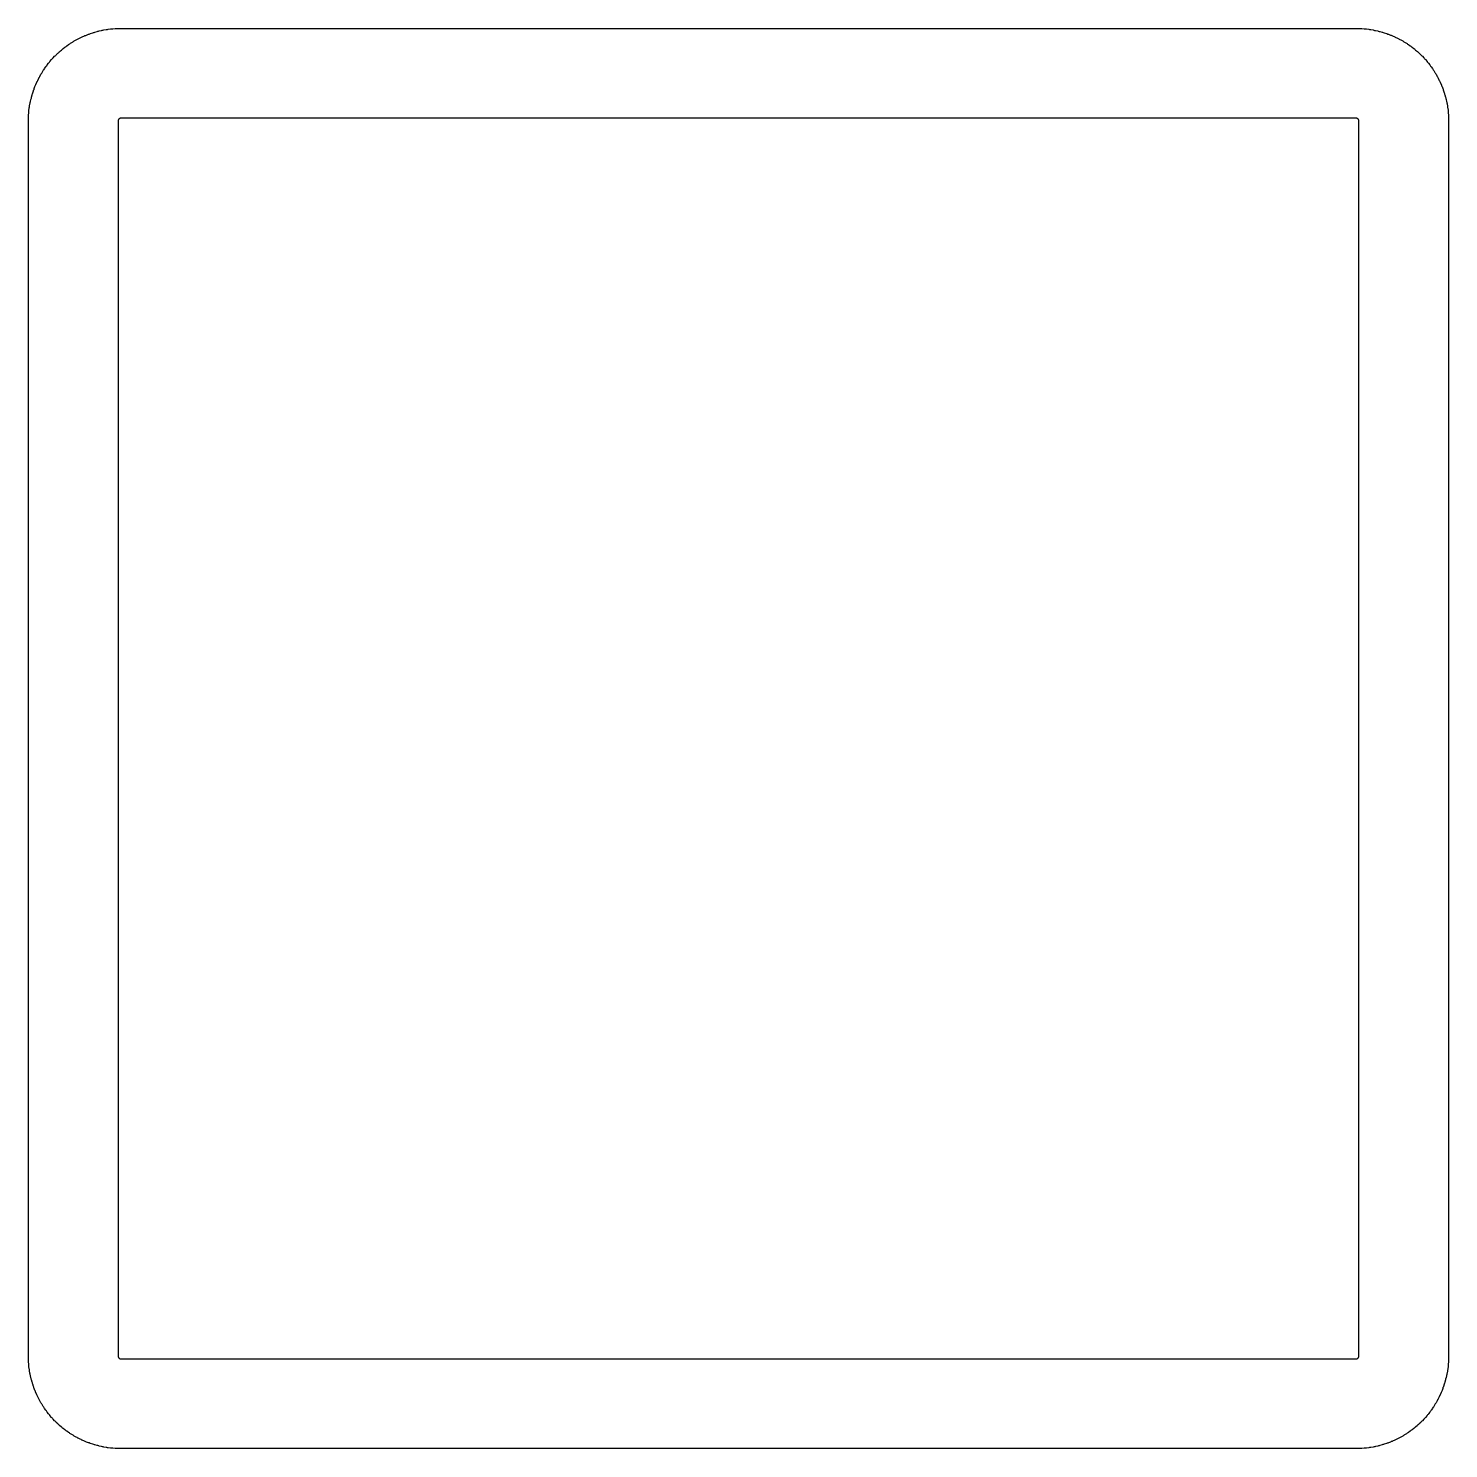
# Model space of a CAD drawing. Extents: x 19 to 282, y -150 to -67.
# Drawn here: x 119.25 to 134.2, y -103 to -88.05 of the extents above; entities that cross this region are included whole.
import ezdxf

# ---------------------------------------------------------------- set-up
doc = ezdxf.new("R2010")
doc.units = 0
doc.layers.add('BLACK', color=7, linetype='CONTINUOUS')

msp = doc.modelspace()

# ---------------------------------------------------------------- linework, layer by layer
at = {"layer": 'BLACK', "linetype": 'CONTINUOUS'}
for p, q in [((119.757, -88.1727), (119.762, -88.1699)), ((119.762, -88.1699), (119.77, -88.1668)), ((119.77, -88.1668), (119.777, -88.1618)), ((119.777, -88.1618), (119.799, -88.1508)), ((119.799, -88.1508), (119.804, -88.1483)), ((119.804, -88.1483), (119.813, -88.1456)), ((119.813, -88.1456), (119.82, -88.141)), ((119.82, -88.141), (119.842, -88.1311)), ((119.842, -88.1311), (119.848, -88.1288)), ((119.848, -88.1288), (119.856, -88.1265)), ((119.856, -88.1265), (119.864, -88.1223)), ((119.864, -88.1223), (119.886, -88.1135)), ((119.886, -88.1135), (119.892, -88.1115)), ((119.892, -88.1115), (119.9, -88.1096)), ((119.9, -88.1096), (119.908, -88.1057)), ((119.908, -88.1057), (119.931, -88.0981)), ((119.931, -88.0981), (119.937, -88.0963)), ((119.937, -88.0963), (119.945, -88.0949)), ((119.945, -88.0949), (119.953, -88.0914)), ((119.953, -88.0914), (119.977, -88.0848)), ((119.977, -88.0848), (119.982, -88.0833)), ((119.982, -88.0833), (119.991, -88.0823)), ((119.991, -88.0823), (119.999, -88.0792)), ((119.999, -88.0792), (120.023, -88.0738)), ((120.023, -88.0738), (120.029, -88.0726)), ((120.029, -88.0726), (120.037, -88.072)), ((120.037, -88.072), (120.046, -88.0693)), ((120.046, -88.0693), (120.07, -88.0651)), ((120.07, -88.0651), (120.076, -88.0641)), ((120.076, -88.0641), (120.084, -88.0639)), ((120.084, -88.0639), (120.093, -88.0616)), ((120.093, -88.0616), (120.117, -88.0586)), ((120.117, -88.0586), (120.123, -88.0579)), ((120.123, -88.0579), (120.132, -88.0582)), ((120.132, -88.0582), (120.141, -88.0563)), ((120.141, -88.0563), (120.165, -88.0545)), ((120.165, -88.0545), (120.171, -88.0541)), ((120.171, -88.0541), (120.18, -88.0548)), ((120.18, -88.0548), (120.188, -88.0533)), ((120.188, -88.0533), (120.213, -88.0527)), ((120.213, -88.0527), (120.219, -88.0526)), ((120.219, -88.0526), (120.222, -88.053)), ((120.222, -88.053), (120.225, -88.0526)), ((120.225, -88.0526), (133.225, -88.0526)), ((133.225, -88.0526), (133.231, -88.0526)), ((133.231, -88.0526), (133.234, -88.0531)), ((133.234, -88.0531), (133.237, -88.0527)), ((133.237, -88.0527), (133.262, -88.0533)), ((133.262, -88.0533), (133.267, -88.0535)), ((133.267, -88.0535), (133.276, -88.0551)), ((133.276, -88.0551), (133.285, -88.0545)), ((133.285, -88.0545), (133.309, -88.0563)), ((133.309, -88.0563), (133.315, -88.0568)), ((133.315, -88.0568), (133.324, -88.0588)), ((133.324, -88.0588), (133.333, -88.0586)), ((133.333, -88.0586), (133.357, -88.0616)), ((133.357, -88.0616), (133.363, -88.0624)), ((133.363, -88.0624), (133.371, -88.0648)), ((133.371, -88.0648), (133.38, -88.0651)), ((133.38, -88.0651), (133.404, -88.0693)), ((133.404, -88.0693), (133.41, -88.0703)), ((133.41, -88.0703), (133.418, -88.0731)), ((133.418, -88.0731), (133.427, -88.0738)), ((133.427, -88.0738), (133.451, -88.0792)), ((133.451, -88.0792), (133.456, -88.0805)), ((133.456, -88.0805), (133.465, -88.0837)), ((133.465, -88.0837), (133.473, -88.0848)), ((133.473, -88.0848), (133.497, -88.0914)), ((133.497, -88.0914), (133.502, -88.0929)), ((133.502, -88.0929), (133.51, -88.0965)), ((133.51, -88.0965), (133.519, -88.0981)), ((133.519, -88.0981), (133.542, -88.1058)), ((133.542, -88.1058), (133.547, -88.1076)), ((133.547, -88.1076), (133.555, -88.1116)), ((133.555, -88.1116), (133.564, -88.1135)), ((133.564, -88.1135), (133.586, -88.1223)), ((133.586, -88.1223), (133.592, -88.1244)), ((133.592, -88.1244), (133.599, -88.1288)), ((133.599, -88.1288), (133.608, -88.1311)), ((133.608, -88.1311), (133.63, -88.141)), ((133.63, -88.141), (133.635, -88.1434)), ((133.635, -88.1434), (133.643, -88.1481)), ((133.643, -88.1481), (133.651, -88.1508)), ((133.651, -88.1508), (133.673, -88.1618)), ((133.673, -88.1618), (133.678, -88.1644)), ((133.678, -88.1644), (133.685, -88.1695)), ((133.685, -88.1695), (133.693, -88.1727)), ((119.546, -88.3292), (119.564, -88.3121)), ((119.564, -88.3121), (119.568, -88.3082)), ((119.568, -88.3082), (119.575, -88.3031)), ((119.575, -88.3031), (119.581, -88.2964)), ((119.581, -88.2964), (119.6, -88.2803)), ((119.6, -88.2803), (119.604, -88.2766)), ((119.604, -88.2766), (119.612, -88.2719)), ((119.612, -88.2719), (119.618, -88.2655)), ((119.618, -88.2655), (119.637, -88.2504)), ((119.637, -88.2504), (119.642, -88.2469)), ((119.642, -88.2469), (119.649, -88.2426)), ((119.649, -88.2426), (119.656, -88.2366)), ((119.656, -88.2366), (119.676, -88.2225)), ((119.676, -88.2225), (119.681, -88.2192)), ((119.681, -88.2192), (119.689, -88.2153)), ((119.689, -88.2153), (119.695, -88.2096)), ((119.695, -88.2096), (119.716, -88.1966)), ((119.716, -88.1966), (119.721, -88.1935)), ((119.721, -88.1935), (119.729, -88.19)), ((119.729, -88.19), (119.736, -88.1847)), ((119.736, -88.1847), (119.757, -88.1727)), ((133.693, -88.1727), (133.714, -88.1847)), ((133.714, -88.1847), (133.719, -88.1876)), ((133.719, -88.1876), (133.726, -88.193)), ((133.726, -88.193), (133.734, -88.1966)), ((133.734, -88.1966), (133.755, -88.2096)), ((133.755, -88.2096), (133.76, -88.2127)), ((133.76, -88.2127), (133.766, -88.2185)), ((133.766, -88.2185), (133.774, -88.2225)), ((133.774, -88.2225), (133.794, -88.2366)), ((133.794, -88.2366), (133.799, -88.24)), ((133.799, -88.24), (133.805, -88.2461)), ((133.805, -88.2461), (133.813, -88.2504)), ((133.813, -88.2504), (133.832, -88.2655)), ((133.832, -88.2655), (133.837, -88.2691)), ((133.837, -88.2691), (133.843, -88.2755)), ((133.843, -88.2755), (133.85, -88.2803)), ((133.85, -88.2803), (133.869, -88.2964)), ((133.869, -88.2964), (133.873, -88.3002)), ((133.873, -88.3002), (133.879, -88.307)), ((133.879, -88.307), (133.886, -88.3121)), ((133.886, -88.3121), (133.904, -88.3292)), ((119.422, -88.4759), (119.437, -88.4559)), ((119.437, -88.4559), (119.44, -88.4512)), ((119.44, -88.4512), (119.446, -88.4448)), ((119.446, -88.4448), (119.45, -88.4372)), ((119.45, -88.4372), (119.466, -88.4178)), ((119.466, -88.4178), (119.469, -88.4133)), ((119.469, -88.4133), (119.476, -88.4072)), ((119.476, -88.4072), (119.48, -88.3998)), ((119.48, -88.3998), (119.496, -88.3811)), ((119.496, -88.3811), (119.5, -88.3767)), ((119.5, -88.3767), (119.507, -88.371)), ((119.507, -88.371), (119.512, -88.3637)), ((119.512, -88.3637), (119.529, -88.3458)), ((119.529, -88.3458), (119.533, -88.3416)), ((119.533, -88.3416), (119.54, -88.3362)), ((119.54, -88.3362), (119.546, -88.3292)), ((133.904, -88.3292), (133.908, -88.3332)), ((133.908, -88.3332), (133.914, -88.3403)), ((133.914, -88.3403), (133.921, -88.3458)), ((133.921, -88.3458), (133.938, -88.3637)), ((133.938, -88.3637), (133.942, -88.3679)), ((133.942, -88.3679), (133.947, -88.3752)), ((133.947, -88.3752), (133.954, -88.3811)), ((133.954, -88.3811), (133.97, -88.3998)), ((133.97, -88.3998), (133.973, -88.4042)), ((133.973, -88.4042), (133.978, -88.4117)), ((133.978, -88.4117), (133.984, -88.4178)), ((133.984, -88.4178), (134, -88.4372)), ((134, -88.4372), (134.003, -88.4418)), ((134.003, -88.4418), (134.007, -88.4495)), ((134.007, -88.4495), (134.013, -88.4558)), ((134.013, -88.4558), (134.028, -88.4759)), ((119.331, -88.6423), (119.341, -88.62)), ((119.341, -88.62), (119.343, -88.6147)), ((119.343, -88.6147), (119.348, -88.6074)), ((119.348, -88.6074), (119.351, -88.5991)), ((119.351, -88.5991), (119.362, -88.5773)), ((119.362, -88.5773), (119.364, -88.5722)), ((119.364, -88.5722), (119.37, -88.5651)), ((119.37, -88.5651), (119.373, -88.557)), ((119.373, -88.557), (119.385, -88.5357)), ((119.385, -88.5357), (119.388, -88.5307)), ((119.388, -88.5307), (119.393, -88.5239)), ((119.393, -88.5239), (119.397, -88.5159)), ((119.397, -88.5159), (119.41, -88.4952)), ((119.41, -88.4952), (119.413, -88.4903)), ((119.413, -88.4903), (119.419, -88.4837)), ((119.419, -88.4837), (119.422, -88.4759)), ((134.028, -88.4759), (134.031, -88.4807)), ((134.031, -88.4807), (134.035, -88.4885)), ((134.035, -88.4885), (134.04, -88.4952)), ((134.04, -88.4952), (134.053, -88.5159)), ((134.053, -88.5159), (134.057, -88.5208)), ((134.057, -88.5208), (134.06, -88.5288)), ((134.06, -88.5288), (134.065, -88.5357)), ((134.065, -88.5357), (134.077, -88.557)), ((134.077, -88.557), (134.08, -88.562)), ((134.08, -88.562), (134.083, -88.5702)), ((134.083, -88.5702), (134.088, -88.5773)), ((134.088, -88.5773), (134.099, -88.5991)), ((134.099, -88.5991), (134.102, -88.6043)), ((134.102, -88.6043), (134.104, -88.6126)), ((134.104, -88.6126), (134.109, -88.62)), ((134.109, -88.62), (134.119, -88.6423)), ((119.285, -88.7768), (119.291, -88.7532)), ((119.291, -88.7532), (119.293, -88.7477)), ((119.293, -88.7477), (119.297, -88.7397)), ((119.297, -88.7397), (119.298, -88.7312)), ((119.298, -88.7312), (119.306, -88.708)), ((119.306, -88.708), (119.308, -88.7025)), ((119.308, -88.7025), (119.312, -88.6948)), ((119.312, -88.6948), (119.314, -88.6863)), ((119.314, -88.6863), (119.322, -88.6636)), ((119.322, -88.6636), (119.324, -88.6582)), ((119.324, -88.6582), (119.329, -88.6506)), ((119.329, -88.6506), (119.331, -88.6423)), ((134.119, -88.6423), (134.121, -88.6476)), ((134.121, -88.6476), (134.123, -88.656)), ((134.123, -88.656), (134.128, -88.6636)), ((134.128, -88.6636), (134.136, -88.6863)), ((134.136, -88.6863), (134.139, -88.6917)), ((134.139, -88.6917), (134.14, -88.7002)), ((134.14, -88.7002), (134.144, -88.708)), ((134.144, -88.708), (134.152, -88.7312)), ((134.152, -88.7312), (134.154, -88.7367)), ((134.154, -88.7367), (134.155, -88.7453)), ((134.155, -88.7453), (134.159, -88.7533)), ((134.159, -88.7533), (134.165, -88.7768)), ((119.259, -88.9173), (119.262, -88.8929)), ((119.259, -88.9262), (119.259, -88.9173)), ((119.262, -88.8872), (119.265, -88.8787)), ((119.262, -88.8929), (119.262, -88.8872)), ((119.265, -88.8699), (119.269, -88.8458)), ((119.265, -88.8787), (119.265, -88.8699)), ((119.269, -88.8458), (119.27, -88.8401)), ((119.27, -88.8401), (119.273, -88.8318)), ((119.273, -88.8318), (119.274, -88.8231)), ((119.274, -88.8231), (119.279, -88.7992)), ((119.279, -88.7992), (119.281, -88.7936)), ((119.281, -88.7936), (119.284, -88.7855)), ((119.284, -88.7855), (119.285, -88.7768)), ((134.165, -88.7768), (134.167, -88.7824)), ((134.167, -88.7824), (134.168, -88.791)), ((134.168, -88.791), (134.171, -88.7992)), ((134.171, -88.7992), (134.176, -88.8231)), ((134.176, -88.8231), (134.177, -88.8287)), ((134.177, -88.8287), (134.178, -88.8375)), ((134.178, -88.8375), (134.181, -88.8458)), ((134.181, -88.8458), (134.185, -88.8699)), ((134.185, -88.8699), (134.186, -88.8756)), ((134.186, -88.8756), (134.186, -88.8844)), ((134.186, -88.8844), (134.188, -88.8929)), ((134.188, -88.8929), (134.191, -88.9173)), ((134.191, -88.9173), (134.192, -88.9231)), ((119.253, -88.9885), (119.254, -88.9827)), ((119.253, -89.0133), (119.253, -88.9885)), ((119.253, -89.0163), (119.253, -89.0133)), ((119.253, -89.0192), (119.253, -89.0163)), ((119.253, -89.025), (119.253, -89.0192)), ((119.253, -102.025), (119.253, -89.025)), ((119.254, -88.9652), (119.256, -88.9405)), ((119.255, -88.974), (119.254, -88.9652)), ((119.254, -88.9827), (119.255, -88.974)), ((119.256, -88.9405), (119.257, -88.9348)), ((119.257, -88.9348), (119.259, -88.9262)), ((120.198, -89.0236), (120.197, -89.0309)), ((120.197, -89.0309), (120.197, -102.019)), ((120.199, -89.017), (120.198, -89.0183)), ((120.198, -89.0183), (120.198, -89.0196)), ((120.198, -89.0196), (120.198, -89.0209)), ((120.198, -89.0209), (120.198, -89.0223)), ((120.198, -89.0223), (120.198, -89.0236)), ((120.2, -89.0145), (120.199, -89.0158)), ((120.199, -89.0158), (120.199, -89.017)), ((120.201, -89.0121), (120.2, -89.0133)), ((120.2, -89.0133), (120.2, -89.0145)), ((120.202, -89.0098), (120.201, -89.0109)), ((120.201, -89.0109), (120.201, -89.0121)), ((120.203, -89.0087), (120.202, -89.0098)), ((120.204, -89.0077), (120.203, -89.0087)), ((120.205, -89.0066), (120.204, -89.0077)), ((120.206, -89.0056), (120.205, -89.0066)), ((120.207, -89.0046), (120.206, -89.0056)), ((120.208, -89.0038), (120.207, -89.0046)), ((120.209, -89.0029), (120.208, -89.0038)), ((120.21, -89.0022), (120.209, -89.0029)), ((120.211, -89.0015), (120.21, -89.0022)), ((120.212, -89.0008), (120.211, -89.0015)), ((120.213, -89.0002), (120.212, -89.0008)), ((120.215, -88.9997), (120.213, -89.0002)), ((120.216, -88.9992), (120.215, -88.9997)), ((120.217, -88.9988), (120.216, -88.9992)), ((120.218, -88.9984), (120.217, -88.9988)), ((120.22, -88.9981), (120.218, -88.9984)), ((120.221, -88.9979), (120.22, -88.9981)), ((120.222, -88.9977), (120.221, -88.9979)), ((120.224, -88.9976), (120.222, -88.9977)), ((120.231, -88.9974), (120.224, -88.9976)), ((133.219, -88.9974), (120.231, -88.9974)), ((133.226, -88.9976), (133.219, -88.9974)), ((133.228, -88.9977), (133.226, -88.9976)), ((133.229, -88.9979), (133.228, -88.9977)), ((133.23, -88.9981), (133.229, -88.9979)), ((133.232, -88.9984), (133.23, -88.9981)), ((133.233, -88.9988), (133.232, -88.9984)), ((133.234, -88.9992), (133.233, -88.9988)), ((133.236, -88.9997), (133.234, -88.9992)), ((133.237, -89.0002), (133.236, -88.9997)), ((133.238, -89.0008), (133.237, -89.0002)), ((133.239, -89.0015), (133.238, -89.0008)), ((133.24, -89.0022), (133.239, -89.0015)), ((133.241, -89.0029), (133.24, -89.0022)), ((133.242, -89.0038), (133.241, -89.0029)), ((133.243, -89.0047), (133.242, -89.0038)), ((133.244, -89.0056), (133.243, -89.0047)), ((133.245, -89.0066), (133.244, -89.0056)), ((133.246, -89.0076), (133.245, -89.0066)), ((133.247, -89.0087), (133.246, -89.0076)), ((133.248, -89.0098), (133.247, -89.0087)), ((133.249, -89.0109), (133.248, -89.0098)), ((133.249, -89.0121), (133.249, -89.0109)), ((133.25, -89.0133), (133.249, -89.0121)), ((133.25, -89.0145), (133.25, -89.0133)), ((133.251, -89.0158), (133.25, -89.0145)), ((133.251, -89.017), (133.251, -89.0158)), ((133.252, -89.0183), (133.251, -89.017)), ((133.252, -89.0196), (133.252, -89.0183)), ((133.252, -89.0209), (133.252, -89.0196)), ((133.252, -89.0223), (133.252, -89.0209)), ((133.252, -89.0236), (133.252, -89.0223)), ((133.253, -89.0308), (133.252, -89.0236)), ((133.253, -102.019), (133.253, -89.0308)), ((134.192, -88.9231), (134.192, -88.9319)), ((134.192, -88.9319), (134.194, -88.9405)), ((134.194, -88.9405), (134.196, -88.9652)), ((134.196, -88.9709), (134.195, -88.9798)), ((134.195, -88.9798), (134.197, -88.9885)), ((134.196, -88.9652), (134.196, -88.9709)), ((134.197, -88.9885), (134.197, -89.0133)), ((134.197, -89.0133), (134.197, -89.0191)), ((134.197, -89.0191), (134.197, -89.022)), ((134.197, -89.022), (134.197, -89.025)), ((134.197, -89.025), (134.197, -102.025)), ((119.253, -102.028), (119.253, -102.025)), ((119.253, -102.031), (119.253, -102.028)), ((119.253, -102.037), (119.253, -102.031)), ((119.253, -102.062), (119.253, -102.037)), ((119.255, -102.07), (119.253, -102.062)), ((119.254, -102.079), (119.255, -102.07)), ((120.197, -102.019), (120.198, -102.026)), ((120.198, -102.026), (120.198, -102.028)), ((120.198, -102.028), (120.198, -102.029)), ((120.198, -102.029), (120.198, -102.03)), ((120.198, -102.03), (120.198, -102.032)), ((120.198, -102.032), (120.199, -102.033)), ((120.199, -102.033), (120.199, -102.034)), ((120.199, -102.034), (120.2, -102.036)), ((120.2, -102.036), (120.2, -102.037)), ((120.2, -102.037), (120.201, -102.038)), ((120.201, -102.038), (120.201, -102.039)), ((120.201, -102.039), (120.202, -102.04)), ((120.202, -102.04), (120.203, -102.041)), ((120.203, -102.041), (120.204, -102.042)), ((120.204, -102.042), (120.205, -102.043)), ((120.205, -102.043), (120.206, -102.044)), ((120.206, -102.044), (120.207, -102.045)), ((120.207, -102.045), (120.208, -102.046)), ((120.208, -102.046), (120.209, -102.047)), ((120.209, -102.047), (120.21, -102.048)), ((120.21, -102.048), (120.211, -102.049)), ((120.211, -102.049), (120.212, -102.049)), ((120.212, -102.049), (120.213, -102.05)), ((120.213, -102.05), (120.215, -102.05)), ((120.215, -102.05), (120.216, -102.051)), ((120.216, -102.051), (120.217, -102.051)), ((120.217, -102.051), (120.218, -102.052)), ((120.218, -102.052), (120.22, -102.052)), ((120.22, -102.052), (120.221, -102.052)), ((120.221, -102.052), (120.222, -102.052)), ((120.222, -102.052), (120.224, -102.052)), ((120.224, -102.052), (120.231, -102.053)), ((120.231, -102.053), (133.219, -102.053)), ((133.219, -102.053), (133.226, -102.052)), ((133.226, -102.052), (133.228, -102.052)), ((133.228, -102.052), (133.229, -102.052)), ((133.229, -102.052), (133.23, -102.052)), ((133.23, -102.052), (133.232, -102.052)), ((133.232, -102.052), (133.233, -102.051)), ((133.233, -102.051), (133.234, -102.051)), ((133.234, -102.051), (133.236, -102.05)), ((133.236, -102.05), (133.237, -102.05)), ((133.237, -102.05), (133.238, -102.049)), ((133.238, -102.049), (133.239, -102.049)), ((133.239, -102.049), (133.24, -102.048)), ((133.24, -102.048), (133.241, -102.047)), ((133.241, -102.047), (133.242, -102.046)), ((133.242, -102.046), (133.243, -102.045)), ((133.243, -102.045), (133.244, -102.044)), ((133.244, -102.044), (133.245, -102.043)), ((133.245, -102.043), (133.246, -102.042)), ((133.246, -102.042), (133.247, -102.041)), ((133.247, -102.041), (133.248, -102.04)), ((133.248, -102.04), (133.249, -102.039)), ((133.249, -102.038), (133.25, -102.037)), ((133.249, -102.039), (133.249, -102.038)), ((133.25, -102.035), (133.251, -102.034)), ((133.25, -102.037), (133.25, -102.035)), ((133.251, -102.033), (133.252, -102.032)), ((133.251, -102.034), (133.251, -102.033)), ((133.252, -102.026), (133.253, -102.019)), ((133.252, -102.028), (133.252, -102.026)), ((133.252, -102.029), (133.252, -102.028)), ((133.252, -102.03), (133.252, -102.029)), ((133.252, -102.032), (133.252, -102.03)), ((134.197, -102.067), (134.195, -102.076)), ((134.197, -102.025), (134.197, -102.031)), ((134.197, -102.031), (134.197, -102.034)), ((134.197, -102.034), (134.197, -102.037)), ((134.197, -102.037), (134.197, -102.061)), ((134.197, -102.061), (134.197, -102.067)), ((119.254, -102.085), (119.254, -102.079)), ((119.256, -102.109), (119.254, -102.085)), ((119.258, -102.118), (119.256, -102.109)), ((119.258, -102.127), (119.258, -102.118)), ((119.259, -102.133), (119.258, -102.127)), ((119.262, -102.157), (119.259, -102.133)), ((119.264, -102.166), (119.262, -102.157)), ((119.264, -102.174), (119.264, -102.166)), ((119.265, -102.18), (119.264, -102.174)), ((119.269, -102.204), (119.265, -102.18)), ((119.272, -102.213), (119.269, -102.204)), ((119.273, -102.221), (119.272, -102.213)), ((134.177, -102.218), (134.176, -102.227)), ((134.18, -102.21), (134.177, -102.218)), ((134.181, -102.204), (134.18, -102.21)), ((134.185, -102.18), (134.181, -102.204)), ((134.188, -102.163), (134.185, -102.171)), ((134.185, -102.171), (134.185, -102.18)), ((134.191, -102.133), (134.188, -102.157)), ((134.188, -102.157), (134.188, -102.163)), ((134.193, -102.115), (134.191, -102.124)), ((134.191, -102.124), (134.191, -102.133)), ((134.194, -102.109), (134.193, -102.115)), ((134.196, -102.085), (134.194, -102.109)), ((134.195, -102.076), (134.196, -102.085)), ((119.274, -102.227), (119.273, -102.221)), ((119.279, -102.251), (119.274, -102.227)), ((119.282, -102.259), (119.279, -102.251)), ((119.283, -102.268), (119.282, -102.259)), ((119.285, -102.273), (119.283, -102.268)), ((119.291, -102.297), (119.285, -102.273)), ((119.295, -102.305), (119.291, -102.297)), ((119.296, -102.313), (119.295, -102.305)), ((119.298, -102.319), (119.296, -102.313)), ((119.306, -102.342), (119.298, -102.319)), ((119.31, -102.35), (119.306, -102.342)), ((119.311, -102.358), (119.31, -102.35)), ((119.314, -102.364), (119.311, -102.358)), ((119.322, -102.386), (119.314, -102.364)), ((134.136, -102.364), (134.128, -102.386)), ((134.138, -102.355), (134.136, -102.364)), ((134.142, -102.347), (134.138, -102.355)), ((134.144, -102.342), (134.142, -102.347)), ((134.152, -102.319), (134.144, -102.342)), ((134.153, -102.31), (134.152, -102.319)), ((134.157, -102.302), (134.153, -102.31)), ((134.159, -102.297), (134.157, -102.302)), ((134.165, -102.273), (134.159, -102.297)), ((134.166, -102.265), (134.165, -102.273)), ((134.169, -102.256), (134.166, -102.265)), ((134.171, -102.251), (134.169, -102.256)), ((134.176, -102.227), (134.171, -102.251)), ((119.327, -102.394), (119.322, -102.386)), ((119.329, -102.402), (119.327, -102.394)), ((119.331, -102.408), (119.329, -102.402)), ((119.341, -102.43), (119.331, -102.408)), ((119.346, -102.437), (119.341, -102.43)), ((119.348, -102.446), (119.346, -102.437)), ((119.351, -102.451), (119.348, -102.446)), ((119.362, -102.473), (119.351, -102.451)), ((119.367, -102.48), (119.362, -102.473)), ((119.37, -102.488), (119.367, -102.48)), ((119.373, -102.493), (119.37, -102.488)), ((119.385, -102.514), (119.373, -102.493)), ((119.39, -102.521), (119.385, -102.514)), ((134.065, -102.514), (134.062, -102.519)), ((134.077, -102.493), (134.065, -102.514)), ((134.081, -102.485), (134.077, -102.493)), ((134.086, -102.478), (134.081, -102.485)), ((134.088, -102.473), (134.086, -102.478)), ((134.099, -102.451), (134.088, -102.473)), ((134.102, -102.443), (134.099, -102.451)), ((134.107, -102.435), (134.102, -102.443)), ((134.109, -102.43), (134.107, -102.435)), ((134.119, -102.408), (134.109, -102.43)), ((134.121, -102.399), (134.119, -102.408)), ((134.126, -102.392), (134.121, -102.399)), ((134.128, -102.386), (134.126, -102.392)), ((119.394, -102.529), (119.39, -102.521)), ((119.397, -102.534), (119.394, -102.529)), ((119.41, -102.555), (119.397, -102.534)), ((119.415, -102.561), (119.41, -102.555)), ((119.419, -102.569), (119.415, -102.561)), ((119.422, -102.574), (119.419, -102.569)), ((119.437, -102.594), (119.422, -102.574)), ((119.443, -102.601), (119.437, -102.594)), ((119.447, -102.608), (119.443, -102.601)), ((119.45, -102.613), (119.447, -102.608)), ((119.466, -102.632), (119.45, -102.613)), ((119.472, -102.638), (119.466, -102.632)), ((119.477, -102.646), (119.472, -102.638)), ((119.48, -102.65), (119.477, -102.646)), ((119.496, -102.669), (119.48, -102.65)), ((133.97, -102.65), (133.954, -102.669)), ((133.974, -102.643), (133.97, -102.65)), ((133.981, -102.637), (133.974, -102.643)), ((133.984, -102.632), (133.981, -102.637)), ((134, -102.613), (133.984, -102.632)), ((134.004, -102.605), (134, -102.613)), ((134.01, -102.599), (134.004, -102.605)), ((134.013, -102.594), (134.01, -102.599)), ((134.028, -102.574), (134.013, -102.594)), ((134.031, -102.566), (134.028, -102.574)), ((134.037, -102.56), (134.031, -102.566)), ((134.04, -102.555), (134.037, -102.56)), ((134.053, -102.534), (134.04, -102.555)), ((134.057, -102.526), (134.053, -102.534)), ((134.062, -102.519), (134.057, -102.526)), ((119.503, -102.675), (119.496, -102.669)), ((119.508, -102.682), (119.503, -102.675)), ((119.512, -102.686), (119.508, -102.682)), ((119.529, -102.704), (119.512, -102.686)), ((119.536, -102.71), (119.529, -102.704)), ((119.542, -102.717), (119.536, -102.71)), ((119.546, -102.721), (119.542, -102.717)), ((119.564, -102.738), (119.546, -102.721)), ((119.571, -102.743), (119.564, -102.738)), ((119.577, -102.75), (119.571, -102.743)), ((119.581, -102.754), (119.577, -102.75)), ((119.6, -102.77), (119.581, -102.754)), ((119.607, -102.774), (119.6, -102.77)), ((119.613, -102.781), (119.607, -102.774)), ((119.618, -102.784), (119.613, -102.781)), ((119.637, -102.8), (119.618, -102.784)), ((119.645, -102.804), (119.637, -102.8)), ((119.651, -102.81), (119.645, -102.804)), ((119.656, -102.813), (119.651, -102.81)), ((119.676, -102.828), (119.656, -102.813)), ((133.794, -102.813), (133.774, -102.828)), ((133.801, -102.807), (133.794, -102.813)), ((133.808, -102.803), (133.801, -102.807)), ((133.813, -102.8), (133.808, -102.803)), ((133.832, -102.784), (133.813, -102.8)), ((133.838, -102.778), (133.832, -102.784)), ((133.846, -102.773), (133.838, -102.778)), ((133.85, -102.77), (133.846, -102.773)), ((133.869, -102.754), (133.85, -102.77)), ((133.875, -102.747), (133.869, -102.754)), ((133.882, -102.742), (133.875, -102.747)), ((133.886, -102.738), (133.882, -102.742)), ((133.904, -102.721), (133.886, -102.738)), ((133.91, -102.714), (133.904, -102.721)), ((133.917, -102.708), (133.91, -102.714)), ((133.921, -102.704), (133.917, -102.708)), ((133.938, -102.686), (133.921, -102.704)), ((133.943, -102.679), (133.938, -102.686)), ((133.95, -102.673), (133.943, -102.679)), ((133.954, -102.669), (133.95, -102.673)), ((119.684, -102.831), (119.676, -102.828)), ((119.69, -102.837), (119.684, -102.831)), ((119.695, -102.84), (119.69, -102.837)), ((119.716, -102.853), (119.695, -102.84)), ((119.724, -102.857), (119.716, -102.853)), ((119.731, -102.862), (119.724, -102.857)), ((119.736, -102.865), (119.731, -102.862)), ((119.757, -102.877), (119.736, -102.865)), ((119.765, -102.88), (119.757, -102.877)), ((119.772, -102.886), (119.765, -102.88)), ((119.777, -102.888), (119.772, -102.886)), ((119.799, -102.899), (119.777, -102.888)), ((119.807, -102.902), (119.799, -102.899)), ((119.815, -102.907), (119.807, -102.902)), ((119.82, -102.909), (119.815, -102.907)), ((119.842, -102.919), (119.82, -102.909)), ((119.851, -102.921), (119.842, -102.919)), ((119.858, -102.926), (119.851, -102.921)), ((119.864, -102.928), (119.858, -102.926)), ((119.886, -102.936), (119.864, -102.928)), ((119.895, -102.938), (119.886, -102.936)), ((119.903, -102.942), (119.895, -102.938)), ((119.908, -102.944), (119.903, -102.942)), ((119.931, -102.952), (119.908, -102.944)), ((119.94, -102.953), (119.931, -102.952)), ((119.948, -102.957), (119.94, -102.953)), ((119.953, -102.959), (119.948, -102.957)), ((119.977, -102.965), (119.953, -102.959)), ((119.985, -102.966), (119.977, -102.965)), ((119.994, -102.969), (119.985, -102.966)), ((133.473, -102.965), (133.468, -102.967)), ((133.497, -102.959), (133.473, -102.965)), ((133.505, -102.955), (133.497, -102.959)), ((133.513, -102.954), (133.505, -102.955)), ((133.519, -102.952), (133.513, -102.954)), ((133.542, -102.944), (133.519, -102.952)), ((133.55, -102.94), (133.542, -102.944)), ((133.558, -102.939), (133.55, -102.94)), ((133.564, -102.936), (133.558, -102.939)), ((133.586, -102.928), (133.564, -102.936)), ((133.594, -102.923), (133.586, -102.928)), ((133.602, -102.921), (133.594, -102.923)), ((133.608, -102.919), (133.602, -102.921)), ((133.63, -102.909), (133.608, -102.919)), ((133.637, -102.904), (133.63, -102.909)), ((133.646, -102.902), (133.637, -102.904)), ((133.651, -102.899), (133.646, -102.902)), ((133.673, -102.888), (133.651, -102.899)), ((133.68, -102.883), (133.673, -102.888)), ((133.688, -102.88), (133.68, -102.883)), ((133.693, -102.877), (133.688, -102.88)), ((133.714, -102.865), (133.693, -102.877)), ((133.721, -102.86), (133.714, -102.865)), ((133.729, -102.856), (133.721, -102.86)), ((133.734, -102.853), (133.729, -102.856)), ((133.755, -102.84), (133.734, -102.853)), ((133.761, -102.835), (133.755, -102.84)), ((133.769, -102.831), (133.761, -102.835)), ((133.774, -102.828), (133.769, -102.831)), ((119.999, -102.971), (119.994, -102.969)), ((120.023, -102.976), (119.999, -102.971)), ((120.032, -102.977), (120.023, -102.976)), ((120.04, -102.98), (120.032, -102.977)), ((120.046, -102.981), (120.04, -102.98)), ((120.07, -102.985), (120.046, -102.981)), ((120.079, -102.985), (120.07, -102.985)), ((120.087, -102.988), (120.079, -102.985)), ((120.093, -102.988), (120.087, -102.988)), ((120.117, -102.991), (120.093, -102.988)), ((120.126, -102.991), (120.117, -102.991)), ((120.135, -102.993), (120.126, -102.991)), ((120.141, -102.994), (120.135, -102.993)), ((120.165, -102.996), (120.141, -102.994)), ((120.174, -102.995), (120.165, -102.996)), ((120.183, -102.997), (120.174, -102.995)), ((120.189, -102.997), (120.183, -102.997)), ((120.213, -102.997), (120.189, -102.997)), ((120.216, -102.997), (120.213, -102.997)), ((120.219, -102.997), (120.216, -102.997)), ((120.225, -102.997), (120.219, -102.997)), ((133.225, -102.997), (120.225, -102.997)), ((133.228, -102.997), (133.225, -102.997)), ((133.231, -102.997), (133.228, -102.997)), ((133.237, -102.997), (133.231, -102.997)), ((133.261, -102.997), (133.237, -102.997)), ((133.27, -102.995), (133.261, -102.997)), ((133.279, -102.996), (133.27, -102.995)), ((133.285, -102.996), (133.279, -102.996)), ((133.309, -102.994), (133.285, -102.996)), ((133.318, -102.992), (133.309, -102.994)), ((133.327, -102.992), (133.318, -102.992)), ((133.333, -102.991), (133.327, -102.992)), ((133.357, -102.988), (133.333, -102.991)), ((133.366, -102.986), (133.357, -102.988)), ((133.374, -102.986), (133.366, -102.986)), ((133.38, -102.985), (133.374, -102.986)), ((133.404, -102.981), (133.38, -102.985)), ((133.413, -102.978), (133.404, -102.981)), ((133.421, -102.977), (133.413, -102.978)), ((133.427, -102.976), (133.421, -102.977)), ((133.451, -102.971), (133.427, -102.976)), ((133.459, -102.968), (133.451, -102.971)), ((133.468, -102.967), (133.459, -102.968))]:
    msp.add_line(p, q, dxfattribs=at)

doc.saveas('drawing.dxf')
